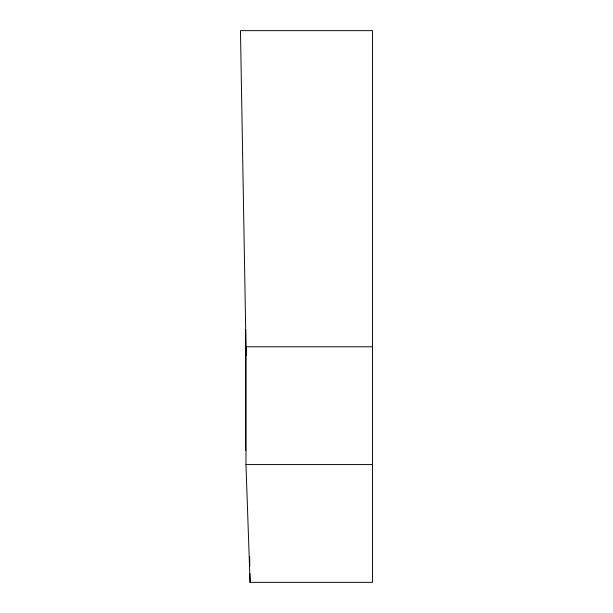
<?xml version="1.0" encoding="UTF-8"?>
<svg xmlns="http://www.w3.org/2000/svg" width="613" height="613" viewBox="0 0 613 613"><rect width="100%" height="100%" fill="white"/><g stroke="black" fill="none" stroke-linecap="round" stroke-linejoin="round"><path stroke-width="0.92" d="M372.528 346.782L245.974 346.782L245.974 464.57L250.073 582.35L372.528 582.35L372.528 30.65L240.472 30.65L246.127 355.402M245.974 464.57L372.528 464.57M249.629 556.497L249.79 566.083M249.928 573.73L250.073 582.35M245.675 329.442L245.675 450.294"/></g></svg>
